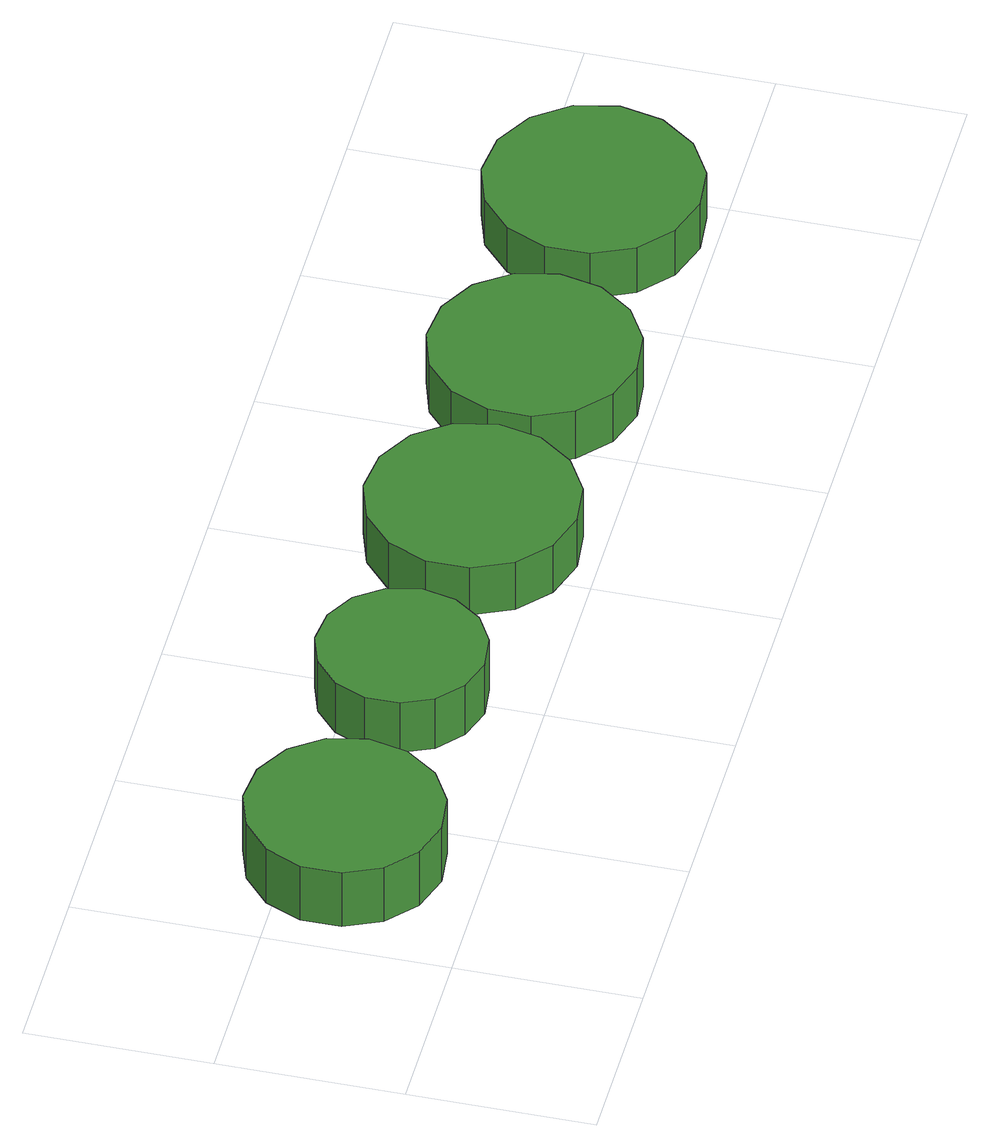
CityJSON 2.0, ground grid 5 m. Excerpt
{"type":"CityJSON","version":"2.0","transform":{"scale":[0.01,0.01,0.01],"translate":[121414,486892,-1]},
"CityObjects":{
"tree1":{"type":"SolitaryVegetationObject","attributes":{"function":"something"},"geometry":[{"type":"MultiSurface","lod":"1","boundaries":[[[0,1,2,3,4,5,6,7,8,9,10,11,12,13,14]],[[15,16,17,18,19,20,21,22,23,24,25,26,27,28,29]],[[0,29,28,1]],[[1,28,27,2]],[[2,27,26,3]],[[3,26,25,4]],[[4,25,24,5]],[[5,24,23,6]],[[6,23,22,7]],[[7,22,21,8]],[[8,21,20,9]],[[9,20,19,10]],[[10,19,18,11]],[[11,18,17,12]],[[12,17,16,13]],[[13,16,15,14]],[[14,15,29,0]]]}]},
"tree2":{"type":"SolitaryVegetationObject","attributes":{"function":"something"},"geometry":[{"type":"MultiSurface","lod":"1","boundaries":[[[30,31,32,33,34,35,36,37,38,39,40,41,42,43,44]],[[45,46,47,48,49,50,51,52,53,54,55,56,57,58,59]],[[30,59,58,31]],[[31,58,57,32]],[[32,57,56,33]],[[33,56,55,34]],[[34,55,54,35]],[[35,54,53,36]],[[36,53,52,37]],[[37,52,51,38]],[[38,51,50,39]],[[39,50,49,40]],[[40,49,48,41]],[[41,48,47,42]],[[42,47,46,43]],[[43,46,45,44]],[[44,45,59,30]]]}]},
"tree3":{"type":"SolitaryVegetationObject","attributes":{"function":"something"},"geometry":[{"type":"MultiSurface","lod":"1","boundaries":[[[60,61,62,63,64,65,66,67,68,69,70,71,72,73,74]],[[75,76,77,78,79,80,81,82,83,84,85,86,87,88,89]],[[60,89,88,61]],[[61,88,87,62]],[[62,87,86,63]],[[63,86,85,64]],[[64,85,84,65]],[[65,84,83,66]],[[66,83,82,67]],[[67,82,81,68]],[[68,81,80,69]],[[69,80,79,70]],[[70,79,78,71]],[[71,78,77,72]],[[72,77,76,73]],[[73,76,75,74]],[[74,75,89,60]]]}]},
"tree4":{"type":"SolitaryVegetationObject","attributes":{"function":"something"},"geometry":[{"type":"MultiSurface","lod":"1","boundaries":[[[90,91,92,93,94,95,96,97,98,99,100,101,102,103,104]],[[105,106,107,108,109,110,111,112,113,114,115,116,117,118,119]],[[90,119,118,91]],[[91,118,117,92]],[[92,117,116,93]],[[93,116,115,94]],[[94,115,114,95]],[[95,114,113,96]],[[96,113,112,97]],[[97,112,111,98]],[[98,111,110,99]],[[99,110,109,100]],[[100,109,108,101]],[[101,108,107,102]],[[102,107,106,103]],[[103,106,105,104]],[[104,105,119,90]]]}]},
"tree5":{"type":"SolitaryVegetationObject","attributes":{"function":"something"},"geometry":[{"type":"MultiSurface","lod":"1","boundaries":[[[120,121,122,123,124,125,126,127,128,129,130,131,132,133,134]],[[135,136,137,138,139,140,141,142,143,144,145,146,147,148,149]],[[120,149,148,121]],[[121,148,147,122]],[[122,147,146,123]],[[123,146,145,124]],[[124,145,144,125]],[[125,144,143,126]],[[126,143,142,127]],[[127,142,141,128]],[[128,141,140,129]],[[129,140,139,130]],[[130,139,138,131]],[[131,138,137,132]],[[132,137,136,133]],[[133,136,135,134]],[[134,135,149,120]]]}]}
},
"vertices":[
[605,363,267],[582,469,267],[518,557,267],[424,612,267],[316,623,267],[213,589,267],[132,517,267],[88,417,267],[88,309,267],[132,210,267],[213,137,267],[316,103,267],[424,115,267],[518,169,267],[582,257,267],[582,257,85],[518,169,85],[424,115,85],[316,103,85],[213,137,85],[132,210,85],[88,309,85],[88,417,85],[132,517,85],[213,589,85],[316,623,85],[424,612,85],[518,557,85],[582,469,85],[605,363,85],
[1214,370,253],[1194,461,253],[1140,536,253],[1060,582,253],[967,592,253],[879,563,253],[810,501,253],[773,416,253],[773,323,253],[810,239,253],[879,177,253],[967,148,253],[1060,158,253],[1140,204,253],[1194,279,253],[1194,279,86],[1140,204,86],[1060,158,86],[967,148,86],[879,177,86],[810,239,86],[773,323,86],[773,416,86],[810,501,86],[879,563,86],[967,592,86],[1060,582,86],[1140,536,86],[1194,461,86],[1214,370,86],
[1884,332,245],[1860,447,245],[1791,541,245],[1690,599,245],[1574,612,245],[1463,576,245],[1376,497,245],[1329,391,245],[1329,274,245],[1376,167,245],[1463,89,245],[1574,53,245],[1690,65,245],[1791,124,245],[1860,218,245],[1860,218,87],[1791,124,87],[1690,65,87],[1574,53,87],[1463,89,87],[1376,167,87],[1329,274,87],[1329,391,87],[1376,497,87],[1463,576,87],[1574,612,87],[1690,599,87],[1791,541,87],[1860,447,87],[1884,332,87],
[2480,317,247],[2456,430,247],[2388,524,247],[2288,581,247],[2174,593,247],[2064,558,247],[1978,480,247],[1931,375,247],[1931,259,247],[1978,154,247],[2064,77,247],[2174,41,247],[2288,53,247],[2388,111,247],[2456,204,247],[2456,204,86],[2388,111,86],[2288,53,86],[2174,41,86],[2064,77,86],[1978,154,86],[1931,259,86],[1931,375,86],[1978,480,86],[2064,558,86],[2174,593,86],[2288,581,86],[2388,524,86],[2456,430,86],[2480,317,86],
[3158,324,234],[3133,441,234],[3062,537,234],[2959,597,234],[2840,610,234],[2726,573,234],[2638,493,234],[2589,383,234],[2589,264,234],[2638,155,234],[2726,75,234],[2840,38,234],[2959,50,234],[3062,110,234],[3133,207,234],[3133,207,83],[3062,110,83],[2959,50,83],[2840,38,83],[2726,75,83],[2638,155,83],[2589,264,83],[2589,383,83],[2638,493,83],[2726,573,83],[2840,610,83],[2959,597,83],[3062,537,83],[3133,441,83],[3158,324,83]
]}
